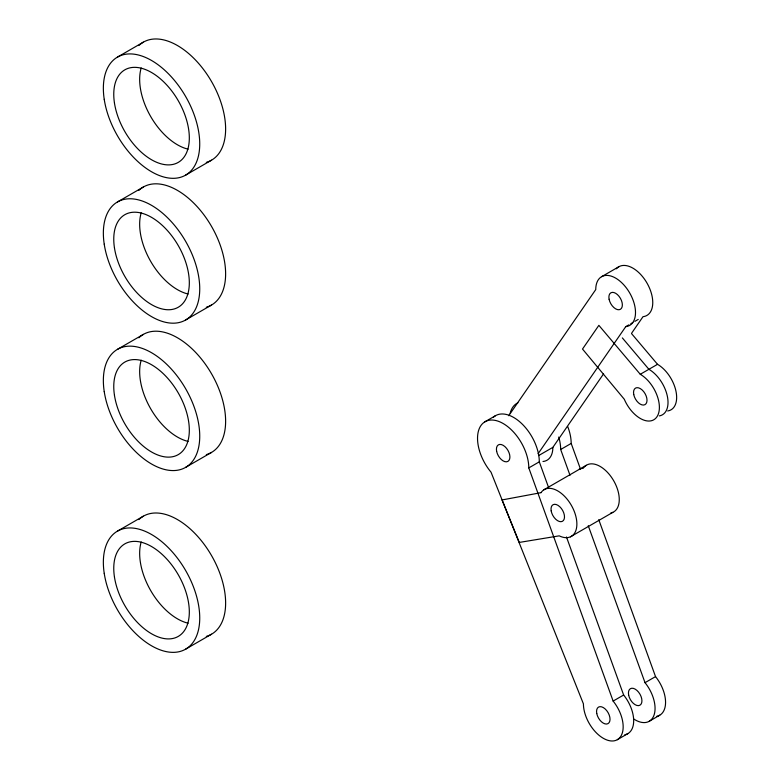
<?xml version="1.0" encoding="UTF-8"?>
<svg xmlns="http://www.w3.org/2000/svg" width="780" height="780" viewBox="0 0 780 780"><rect width="100%" height="100%" fill="white"/><g stroke="black" fill="none" stroke-linecap="round" stroke-linejoin="round"><path stroke-width="1.17" d="M508.726 415.73L595.754 289.575A28.099 16.224 60 0 1 625.462 286.786A28.099 16.224 60 0 1 625.755 326.644L538.102 453.706M542.977 461.497A28.099 16.224 60 0 0 552.864 447.369L603.574 373.854M631.751 333.011L643.022 316.67A28.099 16.224 60 0 0 647.312 283.627A28.099 16.224 60 0 0 616.366 268.798M117.468 57.106L143.364 42.149M117.468 201.961L143.364 187.015M185.611 175.139L211.507 160.192M117.468 349.343L143.364 334.396M185.611 319.995L211.507 305.048M185.611 467.376L211.507 452.429M117.468 531.131L143.364 516.184M601.604 276.695L618.871 266.731M625.755 326.644L628.807 324.88M630.835 323.71L632.863 322.54M634.9 321.36L638.225 319.439M484.809 421.863L495.319 415.798M640.273 374.283A27.037 15.61 60 0 1 657.091 416.569A27.037 15.61 60 0 1 624.273 399.223L582.514 349.05L598.865 325.348L640.273 374.283L657.53 364.319A27.037 15.61 60 0 1 675.909 390.916A27.037 15.61 60 0 1 667.67 410.962M185.611 649.165L211.507 634.218M538.649 455.569L552.864 447.369M528.791 467.912A36.241 20.924 60 0 0 507.351 426.338A36.241 20.924 60 0 0 478.901 429.565A36.241 20.924 60 0 0 491.039 472.192L583.42 703.872A28.099 16.224 60 0 0 599.879 735.979A28.099 16.224 60 0 0 621.992 733.902A28.099 16.224 60 0 0 613.129 701.083L528.791 467.912L539.302 461.838A36.241 20.924 60 0 0 521.722 423.598A36.241 20.924 60 0 0 493.106 417.524M570.005 475.283L560.674 449.494L571.184 443.43A36.241 20.924 60 0 0 567.703 426.523M543.865 489.801L586.267 465.319M570.424 536.835L612.826 512.362M613.129 701.083L623.639 695.019L566.465 536.952M633.896 719.092A28.099 16.224 60 0 0 654.225 714.519A28.099 16.224 60 0 0 645.021 682.675L655.532 676.611L598.757 519.665M617.331 739.693L627.841 733.629M649.223 721.285L659.724 715.211M579.355 468.946L583.411 468.185M631.654 333.733L657.53 364.319M622.342 337.906L648.901 369.301A27.037 15.61 60 0 1 667.231 395.684A27.037 15.61 60 0 1 659.324 415.906M571.184 443.43L580.515 469.219M588.257 525.73L645.021 682.675M539.302 461.838L548.623 487.627M623.639 695.019A28.099 16.224 60 0 1 624.858 734.731M655.532 676.611A28.099 16.224 60 0 1 656.74 716.313M510.139 413.4A36.241 20.924 60 0 1 517.92 402.802M558.724 437.053A36.241 20.924 60 0 1 560.674 449.494M584.015 467.356A27.037 15.61 60 0 1 613.49 480.402A27.037 15.61 60 0 1 610.828 512.986M138.859 45.552A68.143 39.341 60 0 1 211.507 81.5A68.143 39.341 60 0 1 206.31 162.386M188.078 149.165A53.42 30.839 60 0 1 150.725 116.59A53.42 30.839 60 0 1 141.19 67.957M138.859 337.798A68.143 39.341 60 0 1 211.507 373.737A68.143 39.341 60 0 1 206.31 454.623M188.078 441.412A53.42 30.839 60 0 1 150.725 408.837A53.42 30.839 60 0 1 141.19 360.194M138.859 190.408A68.143 39.341 60 0 1 211.507 226.356A68.143 39.341 60 0 1 206.31 307.242M188.078 294.021A53.42 30.839 60 0 1 150.725 261.446A53.42 30.839 60 0 1 141.19 212.813M138.859 519.587A68.143 39.341 60 0 1 211.507 555.526A68.143 39.341 60 0 1 206.31 636.422M188.078 623.2A53.42 30.839 60 0 1 150.725 590.626A53.42 30.839 60 0 1 141.19 541.983M541.018 492.668L502.037 499.951L519.275 542.432L559.201 535.841A27.037 15.61 60 0 0 573.836 510.334A27.037 15.61 60 0 0 541.018 492.668M633.75 394.573A9.535 5.509 60 0 0 645.011 404.635A9.535 5.509 60 0 0 642.047 389.873A9.535 5.509 60 0 0 633.75 394.573M496.636 451.327A9.535 5.509 60 0 0 507.907 461.389A9.535 5.509 60 0 0 504.943 446.628A9.535 5.509 60 0 0 496.636 451.327M596.768 713.554A9.535 5.509 60 0 0 608.039 723.616A9.535 5.509 60 0 0 605.075 708.864A9.535 5.509 60 0 0 596.768 713.554M628.66 695.146A9.535 5.509 60 0 0 639.932 705.208A9.535 5.509 60 0 0 636.967 690.446A9.535 5.509 60 0 0 628.66 695.146M609.102 299.257A9.535 5.509 60 0 0 620.363 309.328A9.535 5.509 60 0 0 617.399 294.567A9.535 5.509 60 0 0 609.102 299.257M551.177 510.89A9.535 5.509 60 0 0 562.322 521.362A9.535 5.509 60 0 0 559.777 506.727A9.535 5.509 60 0 0 551.177 510.89M104.228 99.333A68.143 39.341 60 0 0 183.095 176.387A68.143 39.341 60 0 0 167.3 72.638A68.143 39.341 60 0 0 104.228 99.333M114.445 102.96A53.42 30.839 60 0 0 176.28 163.371A53.42 30.839 60 0 0 163.897 82.037A53.42 30.839 60 0 0 114.445 102.96M104.228 391.57A68.143 39.341 60 0 0 183.095 468.634A68.143 39.341 60 0 0 167.3 364.874A68.143 39.341 60 0 0 104.228 391.57M114.445 395.197A53.42 30.839 60 0 0 176.28 455.608A53.42 30.839 60 0 0 163.897 374.273A53.42 30.839 60 0 0 114.445 395.197M104.228 244.189A68.143 39.341 60 0 0 183.095 321.253A68.143 39.341 60 0 0 167.3 217.493A68.143 39.341 60 0 0 104.228 244.189M114.445 247.816A53.42 30.839 60 0 0 176.28 308.227A53.42 30.839 60 0 0 163.897 226.892A53.42 30.839 60 0 0 114.445 247.816M104.228 573.358A68.143 39.341 60 0 0 183.095 650.423A68.143 39.341 60 0 0 167.3 546.663A68.143 39.341 60 0 0 104.228 573.358M114.445 576.986A53.42 30.839 60 0 0 176.28 637.396A53.42 30.839 60 0 0 163.897 556.062A53.42 30.839 60 0 0 114.445 576.986"/></g></svg>
